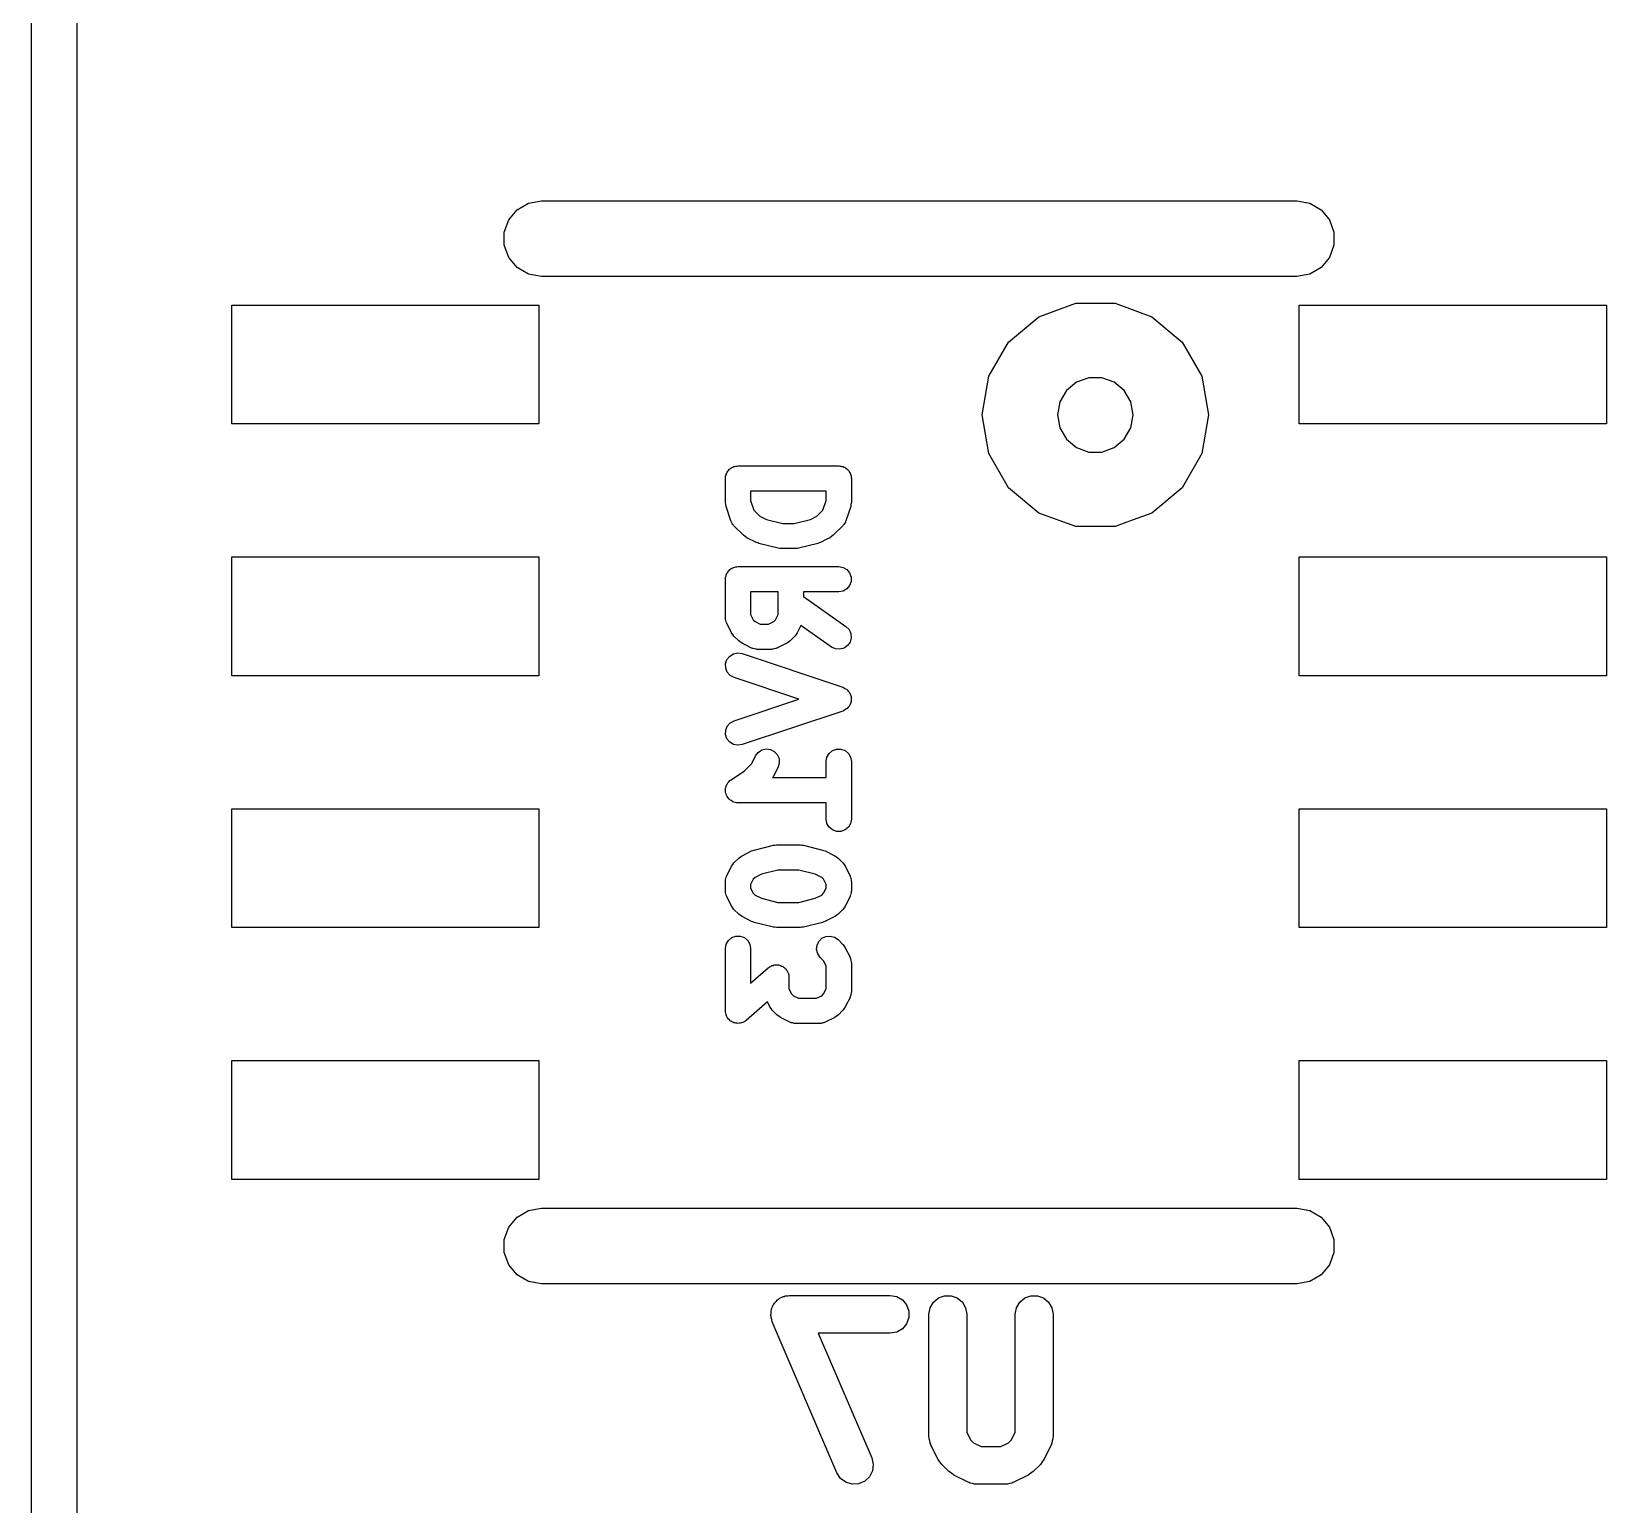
# Model space of a CAD drawing. Extents: x 25.3 to 49.5, y -85 to -25.3.
# Drawn here: x 25.29 to 33.23, y -78.01 to -70.58 of the extents above; entities that cross this region are included whole.
import ezdxf

# ---------------------------------------------------------------- set-up
doc = ezdxf.new("R2010")
doc.units = 0
doc.header["$MEASUREMENT"] = 0
doc.layers.add('BLACK', color=7, linetype='CONTINUOUS')

msp = doc.modelspace()

# ---------------------------------------------------------------- linework, layer by layer
at = {"layer": 'Black'}
for p, q in [((25.2857, -84.836), (25.2857, -25.4)), ((25.5143, -25.5143), (25.5143, -84.7217)), ((27.6925, -71.5327), (27.735, -71.4821)), ((27.735, -71.4821), (27.7923, -71.449)), ((27.7923, -71.449), (27.8575, -71.4375)), ((27.8575, -71.4375), (31.6675, -71.4375)), ((31.6675, -71.4375), (31.7327, -71.449)), ((31.7327, -71.449), (31.79, -71.4821)), ((31.79, -71.4821), (31.8325, -71.5327)), ((27.6699, -71.5949), (27.6925, -71.5327)), ((31.8325, -71.5327), (31.8551, -71.5949)), ((27.6699, -71.6611), (27.6699, -71.5949)), ((31.8551, -71.5949), (31.8551, -71.6611)), ((27.6925, -71.7232), (27.6699, -71.6611)), ((27.735, -71.7739), (27.6925, -71.7232)), ((31.8325, -71.7232), (31.79, -71.7739)), ((31.8551, -71.6611), (31.8325, -71.7232)), ((27.7923, -71.807), (27.735, -71.7739)), ((27.8575, -71.8185), (27.7923, -71.807)), ((31.7327, -71.807), (31.6675, -71.8185)), ((31.79, -71.7739), (31.7327, -71.807)), ((31.6675, -71.8185), (27.8575, -71.8185)), ((26.2954, -72.5627), (26.2954, -71.9633)), ((26.2954, -71.9633), (27.8448, -71.9633)), ((27.8448, -71.9633), (27.8448, -72.5627)), ((30.3657, -72.0221), (30.5523, -71.9542)), ((30.5523, -71.9542), (30.7507, -71.9542)), ((30.7507, -71.9542), (30.9372, -72.0221)), ((31.6802, -72.5627), (31.6802, -71.9633)), ((31.6802, -71.9633), (33.2296, -71.9633)), ((33.2296, -71.9633), (33.2296, -72.5627)), ((30.2137, -72.1496), (30.3657, -72.0221)), ((30.9372, -72.0221), (31.0893, -72.1496)), ((30.1145, -72.3215), (30.2137, -72.1496)), ((31.0893, -72.1496), (31.1885, -72.3215)), ((30.08, -72.517), (30.1145, -72.3215)), ((30.5562, -72.352), (30.5056, -72.3945)), ((30.6184, -72.3294), (30.5562, -72.352)), ((30.6846, -72.3294), (30.6184, -72.3294)), ((30.7467, -72.352), (30.6846, -72.3294)), ((30.7974, -72.3945), (30.7467, -72.352)), ((31.1885, -72.3215), (31.223, -72.517)), ((30.5056, -72.3945), (30.4725, -72.4518)), ((30.8305, -72.4518), (30.7974, -72.3945)), ((30.1145, -72.7125), (30.08, -72.517)), ((30.4725, -72.4518), (30.461, -72.517)), ((30.461, -72.517), (30.4725, -72.5822)), ((30.842, -72.517), (30.8305, -72.4518)), ((30.8305, -72.5822), (30.842, -72.517)), ((31.223, -72.517), (31.1885, -72.7125)), ((27.8448, -72.5627), (26.2954, -72.5627)), ((30.4725, -72.5822), (30.5056, -72.6395)), ((30.7974, -72.6395), (30.8305, -72.5822)), ((33.2296, -72.5627), (31.6802, -72.5627)), ((30.5056, -72.6395), (30.5562, -72.682)), ((30.5562, -72.682), (30.6184, -72.7046)), ((30.6846, -72.7046), (30.7467, -72.682)), ((30.7467, -72.682), (30.7974, -72.6395)), ((30.2137, -72.8844), (30.1145, -72.7125)), ((30.6184, -72.7046), (30.6846, -72.7046)), ((31.1885, -72.7125), (31.0893, -72.8844)), ((28.7858, -72.8375), (28.7868, -72.832)), ((28.7858, -72.9585), (28.7858, -72.8375)), ((28.7868, -72.8265), (28.7887, -72.8213)), ((28.7868, -72.832), (28.7868, -72.8265)), ((28.7887, -72.8213), (28.7896, -72.8158)), ((28.7896, -72.8158), (28.7924, -72.811)), ((28.7924, -72.811), (28.7943, -72.8058)), ((28.7943, -72.8058), (28.7979, -72.8015)), ((28.7979, -72.8015), (28.8007, -72.7967)), ((28.8007, -72.7967), (28.8049, -72.7931)), ((28.8049, -72.7931), (28.8085, -72.7889)), ((28.8085, -72.7889), (28.8133, -72.7861)), ((28.8133, -72.7861), (28.8176, -72.7825)), ((28.8176, -72.7825), (28.8228, -72.7806)), ((28.8228, -72.7806), (28.8276, -72.7779)), ((28.8276, -72.7779), (28.8331, -72.7769)), ((28.8331, -72.7769), (28.8383, -72.775)), ((28.8383, -72.775), (28.8438, -72.775)), ((28.8438, -72.775), (28.8493, -72.774)), ((28.8493, -72.774), (29.3573, -72.774)), ((29.3573, -72.774), (29.3628, -72.775)), ((29.3628, -72.775), (29.3683, -72.775)), ((29.3683, -72.775), (29.3736, -72.7769)), ((29.3736, -72.7769), (29.379, -72.7779)), ((29.379, -72.7779), (29.3838, -72.7806)), ((29.3838, -72.7806), (29.3891, -72.7825)), ((29.3891, -72.7825), (29.3933, -72.7861)), ((29.3933, -72.7861), (29.3981, -72.7889)), ((29.3981, -72.7889), (29.4017, -72.7931)), ((29.4017, -72.7931), (29.406, -72.7967)), ((29.406, -72.7967), (29.4087, -72.8015)), ((29.4087, -72.8015), (29.4123, -72.8058)), ((29.4123, -72.8058), (29.4142, -72.811)), ((29.4142, -72.811), (29.417, -72.8158)), ((29.417, -72.8158), (29.4179, -72.8213)), ((29.4179, -72.8213), (29.4198, -72.8265)), ((29.4198, -72.8265), (29.4198, -72.832)), ((29.4198, -72.832), (29.4208, -72.8375)), ((29.4208, -72.8375), (29.4208, -72.9585)), ((28.9128, -72.901), (28.9128, -72.9482)), ((29.2938, -72.901), (28.9128, -72.901)), ((29.2938, -72.9482), (29.2938, -72.901)), ((30.3657, -73.0119), (30.2137, -72.8844)), ((31.0893, -72.8844), (30.9372, -73.0119)), ((28.7876, -72.9685), (28.7858, -72.9585)), ((28.7891, -72.9786), (28.7876, -72.9685)), ((28.8133, -73.0511), (28.7891, -72.9786)), ((28.9128, -72.9482), (28.929, -72.9967)), ((28.929, -72.9967), (28.9595, -73.0272)), ((29.2471, -73.0272), (29.2776, -72.9967)), ((29.2776, -72.9967), (29.2938, -72.9482)), ((29.4176, -72.9786), (29.3934, -73.0511)), ((29.419, -72.9685), (29.4176, -72.9786)), ((29.4208, -72.9585), (29.419, -72.9685)), ((28.815, -73.0543), (28.8133, -73.0511)), ((28.8159, -73.0579), (28.815, -73.0543)), ((28.8202, -73.064), (28.8159, -73.0579)), ((28.8238, -73.0705), (28.8202, -73.064)), ((28.8265, -73.0729), (28.8238, -73.0705)), ((28.8286, -73.0759), (28.8265, -73.0729)), ((28.877, -73.1243), (28.8286, -73.0759)), ((28.9595, -73.0272), (28.9924, -73.0437)), ((28.9924, -73.0437), (29.0748, -73.0643)), ((29.0748, -73.0643), (29.1318, -73.0643)), ((29.1318, -73.0643), (29.2142, -73.0437)), ((29.2142, -73.0437), (29.2471, -73.0272)), ((29.378, -73.0759), (29.3296, -73.1243)), ((29.3801, -73.0729), (29.378, -73.0759)), ((29.3829, -73.0705), (29.3801, -73.0729)), ((29.3864, -73.064), (29.3829, -73.0705)), ((29.3907, -73.0579), (29.3864, -73.064)), ((29.3916, -73.0543), (29.3907, -73.0579)), ((29.3934, -73.0511), (29.3916, -73.0543)), ((30.5523, -73.0798), (30.3657, -73.0119)), ((30.7507, -73.0798), (30.5523, -73.0798)), ((30.842, -73.0466), (30.7507, -73.0798)), ((30.9372, -73.0119), (30.842, -73.0466)), ((28.8853, -73.1301), (28.877, -73.1243)), ((28.8935, -73.1362), (28.8853, -73.1301)), ((28.9419, -73.1604), (28.8935, -73.1362)), ((28.9485, -73.1624), (28.9419, -73.1604)), ((28.9549, -73.1652), (28.9485, -73.1624)), ((29.2581, -73.1624), (29.2518, -73.1652)), ((29.2648, -73.1604), (29.2581, -73.1624)), ((29.2938, -73.1459), (29.2648, -73.1604)), ((29.3131, -73.1362), (29.2938, -73.1459)), ((29.3213, -73.1302), (29.3131, -73.1362)), ((29.3296, -73.1243), (29.3213, -73.1302)), ((26.2954, -73.8327), (26.2954, -73.2333)), ((26.2954, -73.2333), (27.8448, -73.2333)), ((27.8448, -73.2333), (27.8448, -73.8327)), ((29.0516, -73.1894), (28.9549, -73.1652)), ((29.0594, -73.19), (29.0516, -73.1894)), ((29.067, -73.1913), (29.0594, -73.19)), ((29.1396, -73.1913), (29.067, -73.1913)), ((29.1472, -73.19), (29.1396, -73.1913)), ((29.155, -73.1894), (29.1472, -73.19)), ((29.2518, -73.1652), (29.155, -73.1894)), ((31.6802, -73.8327), (31.6802, -73.2333)), ((31.6802, -73.2333), (33.2296, -73.2333)), ((33.2296, -73.2333), (33.2296, -73.8327)), ((28.7896, -73.3238), (28.7924, -73.319)), ((28.7924, -73.319), (28.7943, -73.3138)), ((28.7943, -73.3138), (28.7979, -73.3095)), ((28.7979, -73.3095), (28.8007, -73.3047)), ((28.8007, -73.3047), (28.8049, -73.3011)), ((28.8049, -73.3011), (28.8085, -73.2969)), ((28.8085, -73.2969), (28.8133, -73.2941)), ((28.8133, -73.2941), (28.8176, -73.2905)), ((28.8176, -73.2905), (28.8228, -73.2886)), ((28.8228, -73.2886), (28.8276, -73.2859)), ((28.8276, -73.2859), (28.8331, -73.2849)), ((28.8331, -73.2849), (28.8383, -73.283)), ((28.8383, -73.283), (28.8438, -73.283)), ((28.8438, -73.283), (28.8493, -73.282)), ((28.8493, -73.282), (29.3573, -73.282)), ((29.3573, -73.282), (29.379, -73.2859)), ((29.379, -73.2859), (29.3981, -73.2969)), ((29.3981, -73.2969), (29.4123, -73.3138)), ((29.4123, -73.3138), (29.4198, -73.3345)), ((28.7858, -73.3455), (28.7868, -73.34)), ((28.7858, -73.539), (28.7858, -73.3455)), ((28.7868, -73.3345), (28.7887, -73.3293)), ((28.7868, -73.34), (28.7868, -73.3345)), ((28.7887, -73.3293), (28.7896, -73.3238)), ((29.3981, -73.3942), (29.379, -73.4052)), ((29.4123, -73.3773), (29.3981, -73.3942)), ((29.4198, -73.3565), (29.4123, -73.3773)), ((29.4198, -73.3345), (29.4198, -73.3565)), ((28.9128, -73.409), (28.9128, -73.5241)), ((29.0519, -73.409), (28.9128, -73.409)), ((29.0519, -73.5241), (29.0519, -73.409)), ((29.3573, -73.409), (29.1789, -73.409)), ((29.1789, -73.409), (29.1789, -73.4334)), ((29.1789, -73.4334), (29.3937, -73.5838)), ((29.379, -73.4052), (29.3573, -73.409)), ((28.7864, -73.5427), (28.7858, -73.539)), ((28.7862, -73.5463), (28.7864, -73.5427)), ((28.7883, -73.5534), (28.7862, -73.5463)), ((28.7896, -73.5608), (28.7883, -73.5534)), ((28.9128, -73.5241), (28.9257, -73.5498)), ((28.9257, -73.5498), (28.9353, -73.5594)), ((28.9353, -73.5594), (28.9611, -73.5723)), ((29.0037, -73.5723), (29.0294, -73.5594)), ((29.0294, -73.5594), (29.039, -73.5498)), ((29.039, -73.5498), (29.0519, -73.5241)), ((28.7915, -73.5639), (28.7896, -73.5608)), ((28.7925, -73.5674), (28.7915, -73.5639)), ((28.8167, -73.6158), (28.7925, -73.5674)), ((28.8228, -73.624), (28.8167, -73.6158)), ((28.8286, -73.6323), (28.8228, -73.624)), ((28.8528, -73.6565), (28.8286, -73.6323)), ((28.9611, -73.5723), (29.0037, -73.5723)), ((29.1361, -73.6323), (29.1119, -73.6565)), ((29.1419, -73.624), (29.1361, -73.6323)), ((29.148, -73.6158), (29.1419, -73.624)), ((29.1662, -73.5795), (29.148, -73.6158)), ((29.3209, -73.6878), (29.1662, -73.5795)), ((29.3937, -73.5838), (29.4093, -73.5994)), ((29.4093, -73.5994), (29.4186, -73.6194)), ((29.4186, -73.6194), (29.4206, -73.6413)), ((28.826, -73.7219), (28.8476, -73.7175)), ((28.8476, -73.7175), (28.8694, -73.7207)), ((28.8611, -73.6624), (28.8528, -73.6565)), ((28.8693, -73.6684), (28.8611, -73.6624)), ((28.9177, -73.6926), (28.8693, -73.6684)), ((28.9212, -73.6936), (28.9177, -73.6926)), ((28.9244, -73.6955), (28.9212, -73.6936)), ((28.9317, -73.6968), (28.9244, -73.6955)), ((28.9388, -73.6989), (28.9317, -73.6968)), ((28.9425, -73.6987), (28.9388, -73.6989)), ((28.9461, -73.6993), (28.9425, -73.6987)), ((29.0186, -73.6993), (28.9461, -73.6993)), ((29.0222, -73.6987), (29.0186, -73.6993)), ((29.0259, -73.6989), (29.0222, -73.6987)), ((29.033, -73.6968), (29.0259, -73.6989)), ((29.0404, -73.6955), (29.033, -73.6968)), ((29.0435, -73.6936), (29.0404, -73.6955)), ((29.047, -73.6926), (29.0435, -73.6936)), ((29.0519, -73.6902), (29.047, -73.6926)), ((29.0954, -73.6684), (29.0519, -73.6902)), ((29.1036, -73.6623), (29.0954, -73.6684)), ((29.1119, -73.6565), (29.1036, -73.6623)), ((29.3409, -73.6971), (29.3209, -73.6878)), ((29.3629, -73.6991), (29.3409, -73.6971)), ((29.3842, -73.6934), (29.3629, -73.6991)), ((29.4022, -73.6807), (29.3842, -73.6934)), ((29.4149, -73.6626), (29.4022, -73.6807)), ((29.4206, -73.6413), (29.4149, -73.6626)), ((28.7865, -73.7716), (28.7935, -73.7507)), ((28.7871, -73.7937), (28.7865, -73.7716)), ((28.7952, -73.8142), (28.7871, -73.7937)), ((28.7935, -73.7507), (28.8072, -73.7334)), ((28.8072, -73.7334), (28.826, -73.7219)), ((28.8694, -73.7207), (29.3774, -73.89)), ((27.8448, -73.8327), (26.2954, -73.8327)), ((28.8098, -73.8307), (28.7952, -73.8142)), ((28.8292, -73.8412), (28.8098, -73.8307)), ((29.1565, -73.9503), (28.8292, -73.8412)), ((33.2296, -73.8327), (31.6802, -73.8327)), ((28.8292, -74.0594), (29.1565, -73.9503)), ((29.3774, -73.89), (29.3789, -73.8909)), ((29.3789, -73.8909), (29.3806, -73.8912)), ((29.3806, -73.8912), (29.3886, -73.8961)), ((29.3886, -73.8961), (29.3968, -73.9005)), ((29.3968, -73.9005), (29.3979, -73.9019)), ((29.3979, -73.9019), (29.3994, -73.9028)), ((29.3994, -73.9028), (29.4052, -73.9101)), ((29.4052, -73.9101), (29.4114, -73.917)), ((29.4114, -73.917), (29.4121, -73.9187)), ((29.4121, -73.9187), (29.4131, -73.92)), ((29.4131, -73.92), (29.4161, -73.9289)), ((29.4161, -73.9289), (29.4195, -73.9376)), ((29.4195, -73.9376), (29.4196, -73.9393)), ((29.4196, -73.9393), (29.4201, -73.941)), ((29.4201, -73.941), (29.4199, -73.9503)), ((29.4199, -73.9503), (29.4201, -73.9596)), ((29.3774, -74.0105), (28.8694, -74.1799)), ((29.3789, -74.0097), (29.3774, -74.0105)), ((29.3806, -74.0093), (29.3789, -74.0097)), ((29.3886, -74.0045), (29.3806, -74.0093)), ((29.3968, -74), (29.3886, -74.0045)), ((29.3979, -73.9987), (29.3968, -74)), ((29.3994, -73.9978), (29.3979, -73.9987)), ((29.4052, -73.9905), (29.3994, -73.9978)), ((29.4114, -73.9835), (29.4052, -73.9905)), ((29.4121, -73.9819), (29.4114, -73.9835)), ((29.4131, -73.9805), (29.4121, -73.9819)), ((29.4161, -73.9717), (29.4131, -73.9805)), ((29.4195, -73.963), (29.4161, -73.9717)), ((29.4196, -73.9613), (29.4195, -73.963)), ((29.4201, -73.9596), (29.4196, -73.9613)), ((28.7865, -74.1289), (28.7871, -74.1069)), ((28.7871, -74.1069), (28.7952, -74.0864)), ((28.7952, -74.0864), (28.8098, -74.0699)), ((28.8098, -74.0699), (28.8292, -74.0594)), ((28.7935, -74.1499), (28.7865, -74.1289)), ((28.8072, -74.1671), (28.7935, -74.1499)), ((28.826, -74.1787), (28.8072, -74.1671)), ((28.8476, -74.1831), (28.826, -74.1787)), ((28.8694, -74.1799), (28.8476, -74.1831)), ((28.9181, -74.2755), (28.9377, -74.2364)), ((28.9377, -74.2364), (28.9508, -74.2187)), ((28.9508, -74.2187), (28.9692, -74.2065)), ((28.9692, -74.2065), (28.9906, -74.2014)), ((28.9906, -74.2014), (29.0126, -74.2039)), ((29.0126, -74.2039), (29.0323, -74.2138)), ((29.0323, -74.2138), (29.0474, -74.2298)), ((29.0474, -74.2298), (29.0562, -74.25)), ((29.0575, -74.272), (29.0512, -74.2932)), ((29.0562, -74.25), (29.0575, -74.272)), ((29.2938, -74.2648), (29.2976, -74.243)), ((29.2938, -74.3464), (29.2938, -74.2648)), ((29.2976, -74.243), (29.3087, -74.2239)), ((29.3087, -74.2239), (29.3256, -74.2098)), ((29.3256, -74.2098), (29.3463, -74.2022)), ((29.3463, -74.2022), (29.3683, -74.2022)), ((29.3683, -74.2022), (29.3891, -74.2098)), ((29.3891, -74.2098), (29.406, -74.2239)), ((29.406, -74.2239), (29.417, -74.243)), ((29.417, -74.243), (29.4208, -74.2648)), ((29.4208, -74.2648), (29.4208, -74.555)), ((28.8141, -74.3571), (28.8814, -74.3122)), ((28.8814, -74.3122), (28.9181, -74.2755)), ((29.0271, -74.3415), (29.0235, -74.3464)), ((29.0235, -74.3464), (29.2938, -74.3464)), ((29.0512, -74.2932), (29.0271, -74.3415)), ((28.7859, -74.414), (28.7868, -74.4064)), ((28.7868, -74.4174), (28.7859, -74.414)), ((28.7868, -74.3989), (28.788, -74.3956)), ((28.7868, -74.4064), (28.7868, -74.3989)), ((28.7868, -74.4209), (28.7868, -74.4174)), ((28.7894, -74.4281), (28.7868, -74.4209)), ((28.788, -74.3956), (28.7884, -74.3921)), ((28.7884, -74.3921), (28.7917, -74.3853)), ((28.7912, -74.4354), (28.7894, -74.4281)), ((28.7917, -74.3853), (28.7943, -74.3782)), ((28.7943, -74.3782), (28.7966, -74.3755)), ((28.7966, -74.3755), (28.7981, -74.3723)), ((28.7981, -74.3723), (28.8036, -74.3671)), ((28.8036, -74.3671), (28.8085, -74.3613)), ((28.8085, -74.3613), (28.8115, -74.3595)), ((28.8115, -74.3595), (28.8141, -74.3571)), ((26.2954, -75.1027), (26.2954, -74.5033)), ((26.2954, -74.5033), (27.8448, -74.5033)), ((27.8448, -74.5033), (27.8448, -75.1027)), ((28.7931, -74.4383), (28.7912, -74.4354)), ((28.7943, -74.4417), (28.7931, -74.4383)), ((28.7992, -74.4475), (28.7943, -74.4417)), ((28.8034, -74.4538), (28.7992, -74.4475)), ((28.8062, -74.4558), (28.8034, -74.4538)), ((28.8085, -74.4585), (28.8062, -74.4558)), ((28.8151, -74.4623), (28.8085, -74.4585)), ((28.8212, -74.4668), (28.8151, -74.4623)), ((28.8245, -74.4678), (28.8212, -74.4668)), ((28.8276, -74.4696), (28.8245, -74.4678)), ((28.8351, -74.4709), (28.8276, -74.4696)), ((28.8423, -74.473), (28.8351, -74.4709)), ((28.8458, -74.4728), (28.8423, -74.473)), ((28.8493, -74.4734), (28.8458, -74.4728)), ((29.2938, -74.4734), (28.8493, -74.4734)), ((29.2938, -74.555), (29.2938, -74.4734)), ((31.6802, -75.1027), (31.6802, -74.5033)), ((31.6802, -74.5033), (33.2296, -74.5033)), ((33.2296, -74.5033), (33.2296, -75.1027)), ((29.2976, -74.5768), (29.2938, -74.555)), ((29.3087, -74.5959), (29.2976, -74.5768)), ((29.417, -74.5768), (29.406, -74.5959)), ((29.4208, -74.555), (29.417, -74.5768)), ((29.3256, -74.61), (29.3087, -74.5959)), ((29.3463, -74.6176), (29.3256, -74.61)), ((29.3683, -74.6176), (29.3463, -74.6176)), ((29.3891, -74.61), (29.3683, -74.6176)), ((29.406, -74.5959), (29.3891, -74.61)), ((28.8528, -74.7521), (28.8611, -74.7462)), ((28.8611, -74.7462), (28.8693, -74.7402)), ((28.8693, -74.7402), (28.9177, -74.716)), ((28.9177, -74.716), (28.9243, -74.714)), ((28.9243, -74.714), (28.9307, -74.7112)), ((28.9307, -74.7112), (29.0274, -74.687)), ((29.0274, -74.687), (29.0352, -74.6864)), ((29.0352, -74.6864), (29.0428, -74.6851)), ((29.0428, -74.6851), (29.1638, -74.6851)), ((29.1638, -74.6851), (29.1714, -74.6864)), ((29.1714, -74.6864), (29.1792, -74.687)), ((29.1792, -74.687), (29.2759, -74.7112)), ((29.2759, -74.7112), (29.2823, -74.714)), ((29.2823, -74.714), (29.2889, -74.716)), ((29.2889, -74.716), (29.3373, -74.7402)), ((29.3373, -74.7402), (29.3455, -74.7462)), ((29.3455, -74.7462), (29.3538, -74.7521)), ((28.7925, -74.8411), (28.8167, -74.7927)), ((28.8167, -74.7927), (28.8228, -74.7846)), ((28.8228, -74.7846), (28.8286, -74.7762)), ((28.8286, -74.7762), (28.8528, -74.7521)), ((29.0506, -74.8121), (28.9682, -74.8327)), ((29.156, -74.8121), (29.0506, -74.8121)), ((29.2384, -74.8327), (29.156, -74.8121)), ((29.3538, -74.7521), (29.378, -74.7762)), ((29.378, -74.7762), (29.3838, -74.7846)), ((29.3838, -74.7846), (29.3899, -74.7927)), ((29.3899, -74.7927), (29.4141, -74.8411)), ((28.7858, -74.8695), (28.7864, -74.8659)), ((28.7858, -74.9179), (28.7858, -74.8695)), ((28.7862, -74.8623), (28.7883, -74.8551)), ((28.7864, -74.8659), (28.7862, -74.8623)), ((28.7883, -74.8551), (28.7896, -74.8478)), ((28.7896, -74.8478), (28.7915, -74.8446)), ((28.7915, -74.8446), (28.7925, -74.8411)), ((28.9257, -74.8588), (28.9128, -74.8845)), ((28.9128, -74.8845), (28.9128, -74.9029)), ((28.9128, -74.9029), (28.9257, -74.9287)), ((28.9353, -74.8491), (28.9257, -74.8588)), ((28.9682, -74.8327), (28.9353, -74.8491)), ((29.2713, -74.8491), (29.2384, -74.8327)), ((29.2809, -74.8588), (29.2713, -74.8491)), ((29.2938, -74.8845), (29.2809, -74.8588)), ((29.2809, -74.9287), (29.2938, -74.9029)), ((29.2938, -74.9029), (29.2938, -74.8845)), ((29.4141, -74.8411), (29.4151, -74.8446)), ((29.4151, -74.8446), (29.417, -74.8478)), ((29.417, -74.8478), (29.4183, -74.8551)), ((29.4183, -74.8551), (29.4204, -74.8623)), ((29.4204, -74.8623), (29.4202, -74.8659)), ((29.4202, -74.8659), (29.4208, -74.8695)), ((29.4208, -74.8695), (29.4208, -74.9179)), ((28.7864, -74.9215), (28.7858, -74.9179)), ((28.7862, -74.9252), (28.7864, -74.9215)), ((28.7883, -74.9323), (28.7862, -74.9252)), ((28.7896, -74.9396), (28.7883, -74.9323)), ((28.7915, -74.9428), (28.7896, -74.9396)), ((28.7925, -74.9463), (28.7915, -74.9428)), ((28.8167, -74.9947), (28.7925, -74.9463)), ((28.9257, -74.9287), (28.9353, -74.9383)), ((28.9353, -74.9383), (28.9682, -74.9548)), ((28.9682, -74.9548), (29.0506, -74.9754)), ((29.0506, -74.9754), (29.156, -74.9754)), ((29.156, -74.9754), (29.2384, -74.9548)), ((29.2384, -74.9548), (29.2713, -74.9383)), ((29.2713, -74.9383), (29.2809, -74.9287)), ((29.4141, -74.9463), (29.3899, -74.9947)), ((29.4151, -74.9428), (29.4141, -74.9463)), ((29.417, -74.9396), (29.4151, -74.9428)), ((29.4183, -74.9323), (29.417, -74.9396)), ((29.4204, -74.9252), (29.4183, -74.9323)), ((29.4208, -74.9179), (29.4202, -74.9215)), ((29.4202, -74.9215), (29.4204, -74.9252)), ((28.8228, -75.0029), (28.8167, -74.9947)), ((28.8286, -75.0112), (28.8228, -75.0029)), ((28.8528, -75.0354), (28.8286, -75.0112)), ((28.8611, -75.0412), (28.8528, -75.0354)), ((28.8693, -75.0473), (28.8611, -75.0412)), ((28.9177, -75.0715), (28.8693, -75.0473)), ((29.2938, -75.069), (29.2889, -75.0715)), ((29.3373, -75.0473), (29.2938, -75.069)), ((29.3455, -75.0412), (29.3373, -75.0473)), ((29.3538, -75.0354), (29.3455, -75.0412)), ((29.378, -75.0112), (29.3538, -75.0354)), ((29.3839, -75.0029), (29.378, -75.0112)), ((29.3899, -74.9947), (29.3839, -75.0029)), ((27.8448, -75.1027), (26.2954, -75.1027)), ((28.8176, -75.1532), (28.8383, -75.1457)), ((28.8383, -75.1457), (28.8603, -75.1457)), ((28.8603, -75.1457), (28.8811, -75.1532)), ((28.9243, -75.0734), (28.9177, -75.0715)), ((28.9307, -75.0763), (28.9243, -75.0734)), ((29.0274, -75.1005), (28.9307, -75.0763)), ((29.0352, -75.101), (29.0274, -75.1005)), ((29.0428, -75.1024), (29.0352, -75.101)), ((29.1638, -75.1024), (29.0428, -75.1024)), ((29.1714, -75.101), (29.1638, -75.1024)), ((29.1792, -75.1005), (29.1714, -75.101)), ((29.2759, -75.0763), (29.1792, -75.1005)), ((29.2725, -75.1562), (29.2925, -75.1469)), ((29.2823, -75.0734), (29.2759, -75.0763)), ((29.2889, -75.0715), (29.2823, -75.0734)), ((29.2925, -75.1469), (29.3145, -75.1449)), ((29.3145, -75.1449), (29.3358, -75.1506)), ((33.2296, -75.1027), (31.6802, -75.1027)), ((28.7858, -75.2082), (28.7896, -75.1865)), ((28.7858, -75.5227), (28.7858, -75.2082)), ((28.7896, -75.1865), (28.8007, -75.1674)), ((28.8007, -75.1674), (28.8176, -75.1532)), ((28.8811, -75.1532), (28.898, -75.1674)), ((28.898, -75.1674), (28.909, -75.1865)), ((28.909, -75.1865), (28.9128, -75.2082)), ((28.9128, -75.2082), (28.9128, -75.3827)), ((29.2457, -75.2137), (29.2476, -75.1918)), ((29.2514, -75.235), (29.2457, -75.2137)), ((29.2476, -75.1918), (29.2569, -75.1718)), ((29.2569, -75.1718), (29.2725, -75.1562)), ((29.3358, -75.1506), (29.3538, -75.1633)), ((29.3538, -75.1633), (29.378, -75.1875)), ((29.378, -75.1875), (29.3839, -75.1958)), ((29.3839, -75.1958), (29.3899, -75.204)), ((29.3899, -75.204), (29.4141, -75.2524)), ((28.9128, -75.3827), (29.001, -75.3055)), ((29.001, -75.3055), (29.0063, -75.3023)), ((29.0063, -75.3023), (29.0111, -75.2983)), ((29.0111, -75.2983), (29.0157, -75.2967)), ((29.0157, -75.2967), (29.0199, -75.2941)), ((29.0199, -75.2941), (29.026, -75.2929)), ((29.026, -75.2929), (29.0318, -75.2908)), ((29.0318, -75.2908), (29.0367, -75.2908)), ((29.0367, -75.2908), (29.0415, -75.2898)), ((29.0415, -75.2898), (29.0477, -75.2908)), ((29.0477, -75.2908), (29.0539, -75.2908)), ((29.0539, -75.2908), (29.0585, -75.2925)), ((29.0585, -75.2925), (29.0633, -75.2932)), ((29.0633, -75.2932), (29.0687, -75.2962)), ((29.0687, -75.2962), (29.0746, -75.2983)), ((29.0746, -75.2983), (29.0783, -75.3015)), ((29.0783, -75.3015), (29.0826, -75.3039)), ((29.0826, -75.3039), (29.0867, -75.3085)), ((29.264, -75.2531), (29.2514, -75.235)), ((29.2809, -75.27), (29.264, -75.2531)), ((29.2938, -75.2958), (29.2809, -75.27)), ((29.2938, -75.4109), (29.2938, -75.2958)), ((29.4141, -75.2524), (29.4151, -75.2559)), ((29.4151, -75.2559), (29.417, -75.259)), ((29.417, -75.259), (29.4183, -75.2664)), ((29.4183, -75.2664), (29.4204, -75.2735)), ((29.4204, -75.2735), (29.4202, -75.2772)), ((29.4202, -75.2772), (29.4208, -75.2808)), ((29.4208, -75.2808), (29.4208, -75.4259)), ((29.0867, -75.3085), (29.0915, -75.3125)), ((29.0915, -75.3125), (29.0939, -75.3168)), ((29.0939, -75.3168), (29.0972, -75.3205)), ((29.0972, -75.3205), (29.0994, -75.3262)), ((29.0994, -75.3262), (29.1025, -75.3316)), ((29.1025, -75.3316), (29.1034, -75.3364)), ((29.1034, -75.3364), (29.1051, -75.341)), ((29.1051, -75.341), (29.1053, -75.3472)), ((29.1053, -75.3472), (29.1063, -75.3533)), ((29.1063, -75.3533), (29.1063, -75.4109)), ((29.1063, -75.4109), (29.1192, -75.4367)), ((29.1192, -75.4367), (29.1288, -75.4463)), ((29.1288, -75.4463), (29.1546, -75.4592)), ((29.1546, -75.4592), (29.2456, -75.4592)), ((29.2456, -75.4592), (29.2713, -75.4463)), ((29.2713, -75.4463), (29.2809, -75.4367)), ((29.2809, -75.4367), (29.2938, -75.4109)), ((29.4141, -75.4543), (29.3899, -75.5027)), ((29.4151, -75.4508), (29.4141, -75.4543)), ((29.417, -75.4476), (29.4151, -75.4508)), ((29.4183, -75.4403), (29.417, -75.4476)), ((29.4204, -75.4332), (29.4183, -75.4403)), ((29.4208, -75.4259), (29.4202, -75.4295)), ((29.4202, -75.4295), (29.4204, -75.4332)), ((28.7869, -75.5288), (28.7858, -75.5227)), ((28.787, -75.535), (28.7869, -75.5288)), ((28.7888, -75.5396), (28.787, -75.535)), ((28.7896, -75.5444), (28.7888, -75.5396)), ((28.7927, -75.5498), (28.7896, -75.5444)), ((28.9976, -75.4773), (28.8911, -75.5705)), ((29.0102, -75.5027), (28.9976, -75.4773)), ((29.0163, -75.5109), (29.0102, -75.5027)), ((29.0221, -75.5192), (29.0163, -75.5109)), ((29.0463, -75.5434), (29.0221, -75.5192)), ((29.0546, -75.5492), (29.0463, -75.5434)), ((29.3538, -75.5434), (29.3455, -75.5492)), ((29.378, -75.5192), (29.3538, -75.5434)), ((29.3838, -75.5109), (29.378, -75.5192)), ((29.3899, -75.5027), (29.3838, -75.5109)), ((28.795, -75.5555), (28.7927, -75.5498)), ((28.7982, -75.5592), (28.795, -75.5555)), ((28.8007, -75.5635), (28.7982, -75.5592)), ((28.8054, -75.5675), (28.8007, -75.5635)), ((28.8095, -75.5721), (28.8054, -75.5675)), ((28.8138, -75.5745), (28.8095, -75.5721)), ((28.8176, -75.5777), (28.8138, -75.5745)), ((28.8234, -75.5798), (28.8176, -75.5777)), ((28.8288, -75.5828), (28.8234, -75.5798)), ((28.8337, -75.5835), (28.8288, -75.5828)), ((28.8383, -75.5852), (28.8337, -75.5835)), ((28.8445, -75.5852), (28.8383, -75.5852)), ((28.8506, -75.5862), (28.8445, -75.5852)), ((28.8554, -75.5852), (28.8506, -75.5862)), ((28.8603, -75.5852), (28.8554, -75.5852)), ((28.8662, -75.5831), (28.8603, -75.5852)), ((28.8723, -75.5819), (28.8662, -75.5831)), ((28.8765, -75.5793), (28.8723, -75.5819)), ((28.8811, -75.5777), (28.8765, -75.5793)), ((28.8858, -75.5737), (28.8811, -75.5777)), ((28.8911, -75.5705), (28.8858, -75.5737)), ((29.0628, -75.5553), (29.0546, -75.5492)), ((29.1112, -75.5795), (29.0628, -75.5553)), ((29.1147, -75.5805), (29.1112, -75.5795)), ((29.1179, -75.5823), (29.1147, -75.5805)), ((29.1252, -75.5836), (29.1179, -75.5823)), ((29.1323, -75.5858), (29.1252, -75.5836)), ((29.136, -75.5855), (29.1323, -75.5858)), ((29.1396, -75.5862), (29.136, -75.5855)), ((29.2605, -75.5862), (29.1396, -75.5862)), ((29.2642, -75.5855), (29.2605, -75.5862)), ((29.2678, -75.5858), (29.2642, -75.5855)), ((29.2749, -75.5836), (29.2678, -75.5858)), ((29.2823, -75.5823), (29.2749, -75.5836)), ((29.2854, -75.5805), (29.2823, -75.5823)), ((29.2889, -75.5795), (29.2854, -75.5805)), ((29.3373, -75.5553), (29.2889, -75.5795)), ((29.3455, -75.5492), (29.3373, -75.5553)), ((26.2954, -76.3727), (26.2954, -75.7733)), ((26.2954, -75.7733), (27.8448, -75.7733)), ((27.8448, -75.7733), (27.8448, -76.3727)), ((31.6802, -76.3727), (31.6802, -75.7733)), ((31.6802, -75.7733), (33.2296, -75.7733)), ((33.2296, -75.7733), (33.2296, -76.3727)), ((27.8448, -76.3727), (26.2954, -76.3727)), ((33.2296, -76.3727), (31.6802, -76.3727)), ((27.6925, -76.6127), (27.735, -76.5621)), ((27.735, -76.5621), (27.7923, -76.529)), ((27.7923, -76.529), (27.8575, -76.5175)), ((27.8575, -76.5175), (31.6675, -76.5175)), ((31.6675, -76.5175), (31.7327, -76.529)), ((31.7327, -76.529), (31.79, -76.5621)), ((31.79, -76.5621), (31.8325, -76.6127)), ((27.6699, -76.6749), (27.6925, -76.6127)), ((31.8325, -76.6127), (31.8551, -76.6749)), ((27.6699, -76.7411), (27.6699, -76.6749)), ((31.8551, -76.6749), (31.8551, -76.7411)), ((27.6925, -76.8032), (27.6699, -76.7411)), ((27.735, -76.8539), (27.6925, -76.8032)), ((31.8325, -76.8032), (31.79, -76.8539)), ((31.8551, -76.7411), (31.8325, -76.8032)), ((27.7923, -76.887), (27.735, -76.8539)), ((27.8575, -76.8985), (27.7923, -76.887)), ((31.7327, -76.887), (31.6675, -76.8985)), ((31.79, -76.8539), (31.7327, -76.887)), ((31.6675, -76.8985), (27.8575, -76.8985)), ((29.0531, -76.9769), (29.0572, -76.973)), ((29.0572, -76.973), (29.0673, -76.9687)), ((29.0673, -76.9687), (29.0768, -76.9632)), ((29.0768, -76.9632), (29.0824, -76.9622)), ((29.0824, -76.9622), (29.0876, -76.96)), ((29.0876, -76.96), (29.0986, -76.9594)), ((29.0986, -76.9594), (29.1094, -76.9575)), ((29.1094, -76.9575), (29.6174, -76.9575)), ((29.6174, -76.9575), (29.6499, -76.9632)), ((29.6499, -76.9632), (29.6786, -76.9797)), ((29.8347, -76.9915), (29.86, -76.9702)), ((29.86, -76.9702), (29.8911, -76.9589)), ((29.8911, -76.9589), (29.9242, -76.9589)), ((29.9242, -76.9589), (29.9553, -76.9702)), ((29.9553, -76.9702), (29.9806, -76.9915)), ((30.2701, -76.9915), (30.2954, -76.9702)), ((30.2954, -76.9702), (30.3265, -76.9589)), ((30.3265, -76.9589), (30.3596, -76.9589)), ((30.3596, -76.9589), (30.3907, -76.9702)), ((30.3907, -76.9702), (30.416, -76.9915)), ((29.0143, -77.058), (29.0156, -77.0471)), ((29.0156, -77.0362), (29.0175, -77.0308)), ((29.0156, -77.0471), (29.0156, -77.0362)), ((29.0175, -77.0308), (29.0182, -77.0252)), ((29.0182, -77.0252), (29.0231, -77.0154)), ((29.0231, -77.0154), (29.0269, -77.0051)), ((29.0269, -77.0051), (29.0305, -77.0007)), ((29.0305, -77.0007), (29.0331, -76.9957)), ((29.0331, -76.9957), (29.0411, -76.9882)), ((29.0411, -76.9882), (29.0481, -76.9797)), ((29.0481, -76.9797), (29.0531, -76.9769)), ((29.6786, -76.9797), (29.6998, -77.0051)), ((29.6998, -77.0051), (29.7112, -77.0362)), ((29.7112, -77.0362), (29.7112, -77.0693)), ((29.8124, -77.0527), (29.8181, -77.0201)), ((29.8124, -77.6696), (29.8124, -77.0527)), ((29.8181, -77.0201), (29.8347, -76.9915)), ((29.9806, -76.9915), (29.9971, -77.0201)), ((29.9971, -77.0201), (30.0029, -77.0527)), ((30.0029, -77.0527), (30.0029, -77.6471)), ((30.2478, -77.0527), (30.2536, -77.0201)), ((30.2478, -77.6471), (30.2478, -77.0527)), ((30.2536, -77.0201), (30.2701, -76.9915)), ((30.416, -76.9915), (30.4326, -77.0201)), ((30.4326, -77.0201), (30.4383, -77.0527)), ((30.4383, -77.0527), (30.4383, -77.6696)), ((29.0156, -77.0636), (29.0143, -77.058)), ((29.0156, -77.0693), (29.0156, -77.0636)), ((29.0193, -77.0796), (29.0156, -77.0693)), ((29.0218, -77.0902), (29.0193, -77.0796)), ((29.3484, -77.8522), (29.0218, -77.0902)), ((29.6786, -77.1257), (29.6499, -77.1422)), ((29.6998, -77.1003), (29.6786, -77.1257)), ((29.7112, -77.0693), (29.6998, -77.1003)), ((29.6174, -77.148), (29.2538, -77.148)), ((29.2538, -77.148), (29.5235, -77.7772)), ((29.6499, -77.1422), (29.6174, -77.148)), ((29.8133, -77.675), (29.8124, -77.6696)), ((29.813, -77.6805), (29.8133, -77.675)), ((29.8162, -77.6912), (29.813, -77.6805)), ((29.8181, -77.7021), (29.8162, -77.6912)), ((30.0029, -77.6471), (30.0222, -77.6857)), ((30.0222, -77.6857), (30.0366, -77.7001)), ((30.2141, -77.7001), (30.2285, -77.6857)), ((30.2285, -77.6857), (30.2478, -77.6471)), ((30.4345, -77.6912), (30.4326, -77.7021)), ((30.4377, -77.6805), (30.4345, -77.6912)), ((30.4383, -77.6696), (30.4374, -77.675)), ((30.4374, -77.675), (30.4377, -77.6805)), ((29.8209, -77.7069), (29.8181, -77.7021)), ((29.8224, -77.7122), (29.8209, -77.7069)), ((29.8587, -77.7847), (29.8224, -77.7122)), ((30.0366, -77.7001), (30.0753, -77.7195)), ((30.0753, -77.7195), (30.1754, -77.7195)), ((30.1754, -77.7195), (30.2141, -77.7001)), ((30.4283, -77.7122), (30.392, -77.7847)), ((30.4298, -77.7069), (30.4283, -77.7122)), ((30.4326, -77.7021), (30.4298, -77.7069)), ((29.5271, -77.8422), (29.5122, -77.8718)), ((29.5235, -77.7772), (29.531, -77.8094)), ((29.531, -77.8094), (29.5271, -77.8422)), ((29.8678, -77.797), (29.8587, -77.7847)), ((29.8766, -77.8095), (29.8678, -77.797)), ((29.9129, -77.8458), (29.8766, -77.8095)), ((29.9254, -77.8545), (29.9129, -77.8458)), ((30.3379, -77.8458), (30.3253, -77.8545)), ((30.3741, -77.8095), (30.3379, -77.8458)), ((30.3829, -77.797), (30.3741, -77.8095)), ((30.392, -77.7847), (30.3829, -77.797)), ((29.3665, -77.8799), (29.3484, -77.8522)), ((29.393, -77.8997), (29.3665, -77.8799)), ((29.4246, -77.9093), (29.393, -77.8997)), ((29.4577, -77.9074), (29.4246, -77.9093)), ((29.4881, -77.8944), (29.4577, -77.9074)), ((29.5122, -77.8718), (29.4881, -77.8944)), ((29.9376, -77.8636), (29.9254, -77.8545)), ((30.0102, -77.8999), (29.9376, -77.8636)), ((30.0155, -77.9015), (30.0102, -77.8999)), ((30.0202, -77.9042), (30.0155, -77.9015)), ((30.0312, -77.9062), (30.0202, -77.9042)), ((30.0419, -77.9093), (30.0312, -77.9062)), ((30.0474, -77.909), (30.0419, -77.9093)), ((30.0528, -77.91), (30.0474, -77.909)), ((30.1979, -77.91), (30.0528, -77.91)), ((30.2033, -77.909), (30.1979, -77.91)), ((30.2088, -77.9093), (30.2033, -77.909)), ((30.2195, -77.9062), (30.2088, -77.9093)), ((30.2305, -77.9042), (30.2195, -77.9062)), ((30.2353, -77.9015), (30.2305, -77.9042)), ((30.2405, -77.8999), (30.2353, -77.9015)), ((30.3131, -77.8636), (30.2405, -77.8999)), ((30.3253, -77.8545), (30.3131, -77.8636))]:
    msp.add_line(p, q, dxfattribs=at)

doc.saveas('drawing.dxf')
